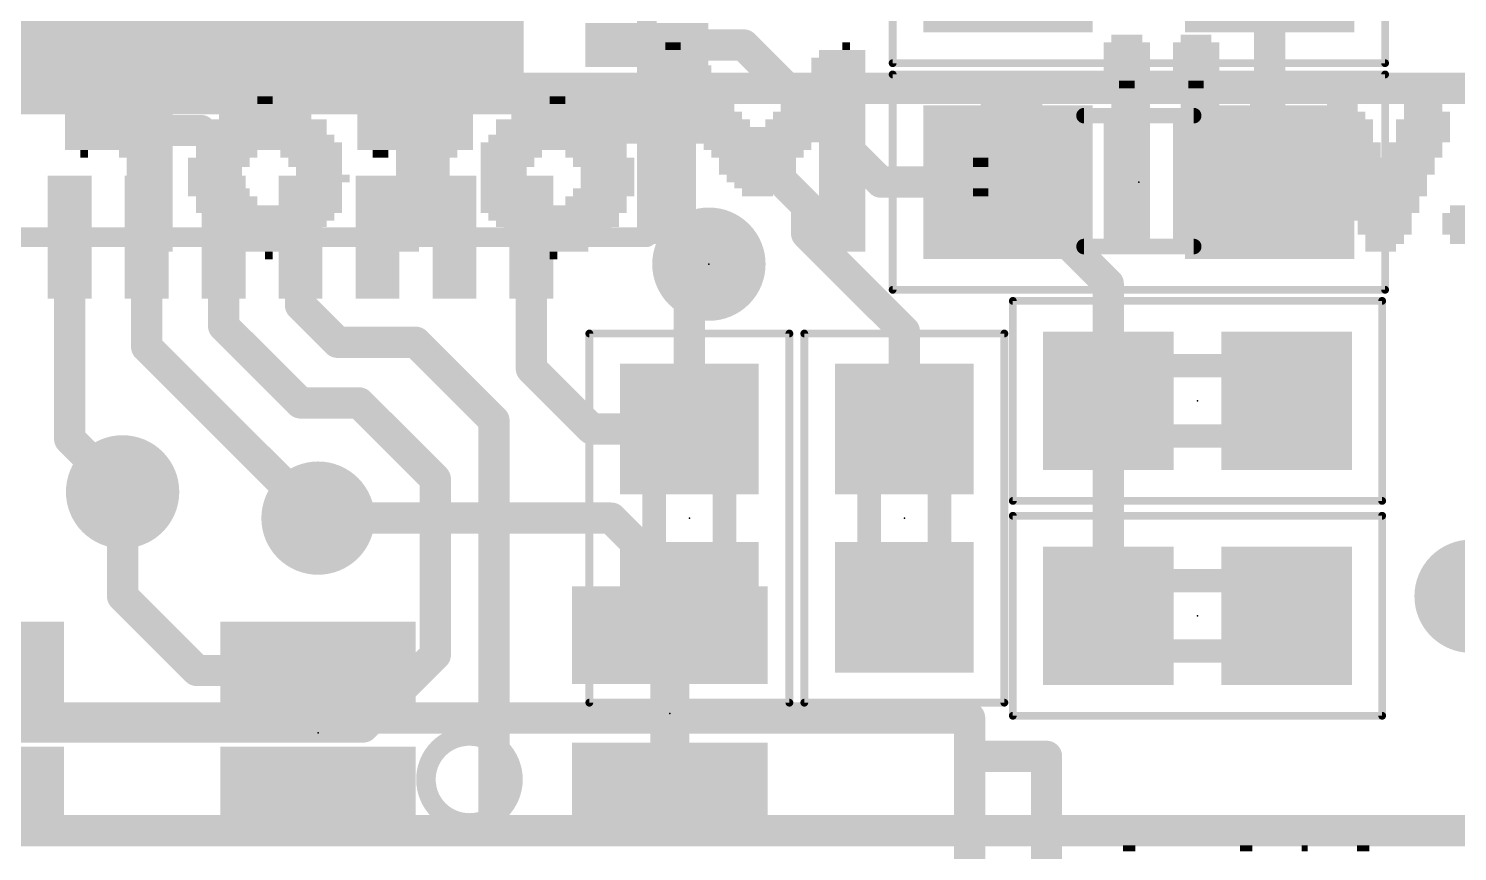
# Model space of a CAD drawing. Extents: x -28.1 to 58.5, y -25.8 to 33.8.
# Drawn here: x 10.18 to 19.47, y 5.33 to 10.68 of the extents above; entities that cross this region are included whole.
import ezdxf

# ---------------------------------------------------------------- set-up
doc = ezdxf.new("R2010")
doc.units = 0
for name, color, linetype in [('1', 12, 'CONTINUOUS'), ('16', 132, 'CONTINUOUS'), ('17', 110, 'CONTINUOUS'), ('18', 110, 'CONTINUOUS'), ('21', 253, 'CONTINUOUS'), ('22', 253, 'CONTINUOUS'), ('23', 53, 'CONTINUOUS'), ('24', 53, 'CONTINUOUS'), ('39', 12, 'CONTINUOUS'), ('41', 12, 'CONTINUOUS'), ('51', 253, 'CONTINUOUS')]:
    doc.layers.add(name, color=color, linetype=linetype)

# ---------------------------------------------------------------- blocks, each defined once
blk = doc.blocks.new('RECT')
blk.add_solid([(-0.5, -0.5), (0.5, -0.5), (-0.5, 0.5), (0.5, 0.5)])
blk = doc.blocks.new('ROUNDP')
at = {"const_width": 0.5}
blk.add_lwpolyline([(0, -0.25, 1), (0, 0.25, 1), (0, -0.25)], format="xyb", dxfattribs=at)
blk = doc.blocks.new('ROUNDV')
at = {"const_width": 0.5}
blk.add_lwpolyline([(0, -0.25, 1), (0, 0.25, 1), (0, -0.25)], format="xyb", dxfattribs=at)

msp = doc.modelspace()

# ---------------------------------------------------------------- linework, layer by layer
at = {"layer": '1', "const_width": 0.2032}
for points in [[(18.249, 11.1506), (18.249, 9.6774)], [(14.2014, 10.569), (14.831, 10.569)], [(14.831, 10.569), (15.7226, 9.6774)], [(14.2014, 10.069), (14.696, 10.069)], [(14.696, 10.069), (15.24, 9.525)], [(16.549, 9.6774), (15.7226, 9.6774)], [(16.549, 9.6774), (16.764, 9.6774)], [(16.764, 9.453), (16.764, 9.6774)], [(15.24, 9.525), (15.24, 9.343)], [(17.2, 9.017), (16.764, 9.453)], [(10.4514, 9.319), (10.4514, 8.0072)], [(10.9514, 9.319), (10.9514, 8.6066)], [(11.4514, 9.319), (11.4514, 8.7416)], [(11.9514, 9.319), (11.9514, 8.8766)], [(13.4514, 9.319), (13.4514, 8.4646)], [(15.875, 8.708), (15.24, 9.343)], [(14.605, 9.144), (14.478, 9.017)], [(14.478, 9.017), (14.478, 8.073)], [(17.2, 8.255), (17.2, 9.017)], [(11.9514, 8.8766), (12.192, 8.636)], [(11.4514, 8.7416), (11.9514, 8.2416)], [(12.192, 8.636), (12.7, 8.636)], [(12.7, 8.636), (13.208, 8.128)], [(15.875, 8.073), (15.875, 8.708)], [(10.9514, 8.6066), (12.065, 7.493)], [(13.4514, 8.4646), (13.843, 8.073)], [(17.2, 6.858), (17.2, 8.255)], [(11.9514, 8.2416), (12.3324, 8.2416)], [(12.3324, 8.2416), (12.827, 7.747)], [(13.208, 8.128), (13.208, 5.461)], [(14.478, 8.073), (13.843, 8.073)], [(10.4514, 8.0072), (10.795, 7.6636)], [(12.827, 7.747), (12.827, 6.604)], [(12.358, 6.135), (12.827, 6.604)], [(6.9342, 6.135), (12.358, 6.135)], [(7.366, 5.461), (13.208, 5.461)], [(20.955, 5.461), (13.208, 5.461)]]:
    msp.add_lwpolyline(points, dxfattribs=at)
at = {"layer": '1', "const_width": 0.1016}
for points in [[(14.2014, 10.6198, 1), (14.2014, 10.5182)], [(14.8669, 10.6049, 1), (14.7951, 10.5331)], [(14.831, 10.5182, 1), (14.831, 10.6198)], [(14.2014, 10.1198, 1), (14.2014, 10.0182)], [(14.7319, 10.1049, 1), (14.6601, 10.0331)], [(14.696, 10.0182, 1), (14.696, 10.1198)], [(15.7226, 9.7282, 1), (15.7226, 9.6266)], [(15.6867, 9.6415, 1), (15.7585, 9.7133)], [(16.549, 9.7282, 1), (16.549, 9.6266)], [(16.549, 9.6266, 1), (16.549, 9.7282)], [(16.8148, 9.6774, 1), (16.7132, 9.6774)], [(16.764, 9.6266, 1), (16.764, 9.7282)], [(18.1982, 9.6774, 1), (18.2998, 9.6774)], [(15.2908, 9.525, 1), (15.1892, 9.525)], [(15.2041, 9.4891, 1), (15.2759, 9.5609)], [(16.7999, 9.4889, 1), (16.7281, 9.4171)], [(16.7132, 9.453, 1), (16.8148, 9.453)], [(10.5022, 9.319, 1), (10.4006, 9.319)], [(11.0022, 9.319, 1), (10.9006, 9.319)], [(11.5022, 9.319, 1), (11.4006, 9.319)], [(12.0022, 9.319, 1), (11.9006, 9.319)], [(13.5022, 9.319, 1), (13.4006, 9.319)], [(15.2759, 9.3789, 1), (15.2041, 9.3071)], [(15.1892, 9.343, 1), (15.2908, 9.343)], [(14.6409, 9.1081, 1), (14.5691, 9.1799)], [(14.5288, 9.017, 1), (14.4272, 9.017)], [(14.4421, 9.0529, 1), (14.5139, 8.9811)], [(17.2508, 9.017, 1), (17.1492, 9.017)], [(17.1641, 8.9811, 1), (17.2359, 9.0529)], [(11.9873, 8.9125, 1), (11.9155, 8.8407)], [(11.9006, 8.8766, 1), (12.0022, 8.8766)], [(11.4873, 8.7775, 1), (11.4155, 8.7057)], [(11.4006, 8.7416, 1), (11.5022, 8.7416)], [(12.192, 8.6868, 1), (12.192, 8.5852)], [(12.7359, 8.6719, 1), (12.6641, 8.6001)], [(12.7, 8.5852, 1), (12.7, 8.6868)], [(15.9258, 8.708, 1), (15.8242, 8.708)], [(15.8391, 8.6721, 1), (15.9109, 8.7439)], [(10.9873, 8.6425, 1), (10.9155, 8.5707)], [(10.9006, 8.6066, 1), (11.0022, 8.6066)], [(12.1561, 8.6001, 1), (12.2279, 8.6719)], [(13.4873, 8.5005, 1), (13.4155, 8.4287)], [(13.4006, 8.4646, 1), (13.5022, 8.4646)], [(17.2508, 8.255, 1), (17.1492, 8.255)], [(11.9514, 8.2924, 1), (11.9514, 8.1908)], [(11.9155, 8.2057, 1), (11.9873, 8.2775)], [(12.3683, 8.2775, 1), (12.2965, 8.2057)], [(12.3324, 8.1908, 1), (12.3324, 8.2924)], [(17.1492, 8.255, 1), (17.2508, 8.255)], [(13.2588, 8.128, 1), (13.1572, 8.128)], [(13.1721, 8.0921, 1), (13.2439, 8.1639)], [(13.843, 8.1238, 1), (13.843, 8.0222)], [(14.478, 8.0222, 1), (14.478, 8.1238)], [(10.4873, 8.0431, 1), (10.4155, 7.9713)], [(13.8071, 8.0371, 1), (13.8789, 8.1089)], [(14.4272, 8.073, 1), (14.5288, 8.073)], [(15.8242, 8.073, 1), (15.9258, 8.073)], [(10.4006, 8.0072, 1), (10.5022, 8.0072)], [(12.8778, 7.747, 1), (12.7762, 7.747)], [(12.7911, 7.7111, 1), (12.8629, 7.7829)], [(10.7591, 7.6277, 1), (10.8309, 7.6995)], [(12.0291, 7.4571, 1), (12.1009, 7.5289)], [(17.1492, 6.858, 1), (17.2508, 6.858)], [(12.8629, 6.5681, 1), (12.7911, 6.6399)], [(12.7762, 6.604, 1), (12.8778, 6.604)], [(12.3221, 6.1709, 1), (12.3939, 6.0991)], [(12.358, 6.0842, 1), (12.358, 6.1858)], [(13.208, 5.5118, 1), (13.208, 5.4102)], [(13.1572, 5.461, 1), (13.2588, 5.461)], [(13.208, 5.4102, 1), (13.208, 5.5118)]]:
    msp.add_lwpolyline(points, format="xyb", dxfattribs=at)
at = {"layer": '16', "const_width": 0.2032}
for points in [[(5.334, 10.287), (21.082, 10.287)], [(10.795, 6.985), (10.795, 7.6636)], [(12.065, 7.493), (13.97, 7.493)], [(13.97, 7.493), (14.351, 7.112)], [(14.351, 7.112), (14.351, 6.731)], [(11.2776, 6.5024), (10.795, 6.985)], [(12.065, 6.5024), (11.2776, 6.5024)]]:
    msp.add_lwpolyline(points, dxfattribs=at)
at = {"layer": '16', "const_width": 0.1016}
for points in [[(10.8458, 7.6636, 1), (10.7442, 7.6636)], [(12.065, 7.5438, 1), (12.065, 7.4422)], [(14.0059, 7.5289, 1), (13.9341, 7.4571)], [(13.97, 7.4422, 1), (13.97, 7.5438)], [(14.4018, 7.112, 1), (14.3002, 7.112)], [(14.3151, 7.0761, 1), (14.3869, 7.1479)], [(10.8309, 7.0209, 1), (10.7591, 6.9491)], [(10.7442, 6.985, 1), (10.8458, 6.985)], [(14.3002, 6.731, 1), (14.4018, 6.731)], [(11.2776, 6.5532, 1), (11.2776, 6.4516)], [(12.065, 6.4516, 1), (12.065, 6.5532)], [(11.2417, 6.4665, 1), (11.3135, 6.5383)]]:
    msp.add_lwpolyline(points, format="xyb", dxfattribs=at)
at = {"layer": '21'}
for points, const_width in [([(14.2014, 9.719), (14.2014, 9.319)], 0.127), ([(14.2014, 9.319), (13.8014, 9.319)], 0.127), ([(9.299, 6.194), (16.299, 6.194)], 0.2032), ([(16.299, 6.194), (16.299, -0.006)], 0.2032)]:
    msp.add_lwpolyline(points, dxfattribs=dict(at, const_width=const_width))
for points, const_width in [([(14.2332, 9.719, 1), (14.1697, 9.719)], 0.0635), ([(13.8014, 9.3508, 1), (13.8014, 9.2873)], 0.0635), ([(14.2014, 9.2873, 1), (14.2014, 9.3508)], 0.0635), ([(14.1697, 9.319, 1), (14.2332, 9.319)], 0.0635), ([(16.3498, 6.194, 1), (16.2482, 6.194)], 0.1016), ([(16.299, 6.1432, 1), (16.299, 6.2448)], 0.1016)]:
    msp.add_lwpolyline(points, format="xyb", dxfattribs=dict(at, const_width=const_width))
at = {"layer": '23'}
for p in [(17.399, 9.6774), (14.605, 9.144), (17.78, 8.255), (14.478, 7.493), (15.875, 7.493), (17.78, 6.858)]:
    msp.add_point(p, dxfattribs=at)
at = {"layer": '24'}
for p in [(14.351, 6.223), (12.065, 6.096)]:
    msp.add_point(p, dxfattribs=at)
at = {"layer": '39', "const_width": 0.0508}
for points in [[(15.799, 10.4506), (15.799, 11.8506)], [(18.999, 11.8506), (18.999, 10.4506)], [(18.999, 10.4506), (15.799, 10.4506)], [(15.799, 10.3774), (18.999, 10.3774)], [(15.799, 8.9774), (15.799, 10.3774)], [(18.999, 10.3774), (18.999, 8.9774)], [(18.999, 8.9774), (15.799, 8.9774)], [(16.58, 8.905), (18.98, 8.905)], [(16.58, 7.605), (16.58, 8.905)], [(18.98, 8.905), (18.98, 7.605)], [(13.828, 6.293), (13.828, 8.693)], [(13.828, 8.693), (15.128, 8.693)], [(15.128, 8.693), (15.128, 6.293)], [(15.225, 6.293), (15.225, 8.693)], [(15.225, 8.693), (16.525, 8.693)], [(16.525, 8.693), (16.525, 6.293)], [(18.98, 7.605), (16.58, 7.605)], [(16.58, 7.508), (18.98, 7.508)], [(16.58, 6.208), (16.58, 7.508)], [(18.98, 7.508), (18.98, 6.208)], [(15.128, 6.293), (13.828, 6.293)], [(16.525, 6.293), (15.225, 6.293)], [(18.98, 6.208), (16.58, 6.208)]]:
    msp.add_lwpolyline(points, dxfattribs=at)
at = {"layer": '39', "const_width": 0.0254}
for points in [[(15.799, 10.4633, 1), (15.799, 10.4379)], [(15.7863, 10.4506, 1), (15.8117, 10.4506)], [(15.799, 10.3901, 1), (15.799, 10.3647)], [(15.8117, 10.3774, 1), (15.7863, 10.3774)], [(18.9863, 10.4506, 1), (19.0117, 10.4506)], [(19.0117, 10.3774, 1), (18.9863, 10.3774)], [(18.999, 10.4379, 1), (18.999, 10.4633)], [(18.999, 10.3647, 1), (18.999, 10.3901)], [(15.799, 8.9901, 1), (15.799, 8.9647)], [(15.7863, 8.9774, 1), (15.8117, 8.9774)], [(16.58, 8.9177, 1), (16.58, 8.8923)], [(16.5927, 8.905, 1), (16.5673, 8.905)], [(18.9927, 8.905, 1), (18.9673, 8.905)], [(18.98, 8.8923, 1), (18.98, 8.9177)], [(18.9863, 8.9774, 1), (19.0117, 8.9774)], [(18.999, 8.9647, 1), (18.999, 8.9901)], [(13.8407, 8.693, 1), (13.8153, 8.693)], [(13.828, 8.7057, 1), (13.828, 8.6803)], [(15.1407, 8.693, 1), (15.1153, 8.693)], [(15.128, 8.6803, 1), (15.128, 8.7057)], [(15.2377, 8.693, 1), (15.2123, 8.693)], [(15.225, 8.7057, 1), (15.225, 8.6803)], [(16.5377, 8.693, 1), (16.5123, 8.693)], [(16.525, 8.6803, 1), (16.525, 8.7057)], [(16.58, 7.6177, 1), (16.58, 7.5923)], [(16.5673, 7.605, 1), (16.5927, 7.605)], [(18.9673, 7.605, 1), (18.9927, 7.605)], [(18.98, 7.5923, 1), (18.98, 7.6177)], [(16.58, 7.5207, 1), (16.58, 7.4953)], [(16.5927, 7.508, 1), (16.5673, 7.508)], [(18.9927, 7.508, 1), (18.9673, 7.508)], [(18.98, 7.4953, 1), (18.98, 7.5207)], [(13.828, 6.3057, 1), (13.828, 6.2803)], [(15.128, 6.2803, 1), (15.128, 6.3057)], [(15.225, 6.3057, 1), (15.225, 6.2803)], [(16.525, 6.2803, 1), (16.525, 6.3057)], [(13.8153, 6.293, 1), (13.8407, 6.293)], [(15.1153, 6.293, 1), (15.1407, 6.293)], [(15.2123, 6.293, 1), (15.2377, 6.293)], [(16.5123, 6.293, 1), (16.5377, 6.293)], [(16.58, 6.2207, 1), (16.58, 6.1953)], [(18.98, 6.1953, 1), (18.98, 6.2207)], [(16.5673, 6.208, 1), (16.5927, 6.208)], [(18.9673, 6.208, 1), (18.9927, 6.208)]]:
    msp.add_lwpolyline(points, format="xyb", dxfattribs=at)
at = {"layer": '41', "const_width": 0.2032}
msp.add_lwpolyline([(11.303, 10.0127), (11.049, 10.0127)], dxfattribs=at)
at = {"layer": '41', "const_width": 0.1016}
for points in [[(11.049, 10.0635, 1), (11.049, 9.9619)], [(11.303, 9.9619, 1), (11.303, 10.0635)]]:
    msp.add_lwpolyline(points, format="xyb", dxfattribs=at)
at = {"layer": '51'}
for points, const_width in [([(14.2014, 9.319), (14.2014, 15.319)], 0.127), ([(17.043, 10.1094), (17.755, 10.1094)], 0.1016), ([(8.2014, 9.319), (14.2014, 9.319)], 0.127), ([(17.043, 9.2584), (17.755, 9.2584)], 0.1016), ([(17.5096, 8.4836), (18.0504, 8.4836)], 0.1524), ([(18.0504, 8.0264), (17.5096, 8.0264)], 0.1524), ([(14.2494, 7.2226), (14.2494, 7.7634)], 0.1524), ([(14.7066, 7.7634), (14.7066, 7.2226)], 0.1524), ([(15.6464, 7.2226), (15.6464, 7.7634)], 0.1524), ([(16.1036, 7.7634), (16.1036, 7.2226)], 0.1524), ([(17.5096, 7.0866), (18.0504, 7.0866)], 0.1524), ([(18.0504, 6.6294), (17.5096, 6.6294)], 0.1524), ([(16.299, 5.944), (16.799, 5.944)], 0.2032), ([(16.799, 5.944), (16.799, 4.944)], 0.2032)]:
    msp.add_lwpolyline(points, dxfattribs=dict(at, const_width=const_width))
for points, const_width in [([(17.043, 10.1348, 1), (17.043, 10.084)], 0.0508), ([(17.755, 10.084, 1), (17.755, 10.1348)], 0.0508), ([(14.2014, 9.2873, 1), (14.2014, 9.3508)], 0.0635), ([(14.1697, 9.319, 1), (14.2332, 9.319)], 0.0635), ([(17.043, 9.2838, 1), (17.043, 9.233)], 0.0508), ([(17.755, 9.233, 1), (17.755, 9.2838)], 0.0508), ([(17.5096, 8.5217, 1), (17.5096, 8.4455)], 0.0762), ([(18.0504, 8.4455, 1), (18.0504, 8.5217)], 0.0762), ([(17.5096, 8.0645, 1), (17.5096, 7.9883)], 0.0762), ([(18.0504, 7.9883, 1), (18.0504, 8.0645)], 0.0762), ([(14.2875, 7.7634, 1), (14.2113, 7.7634)], 0.0762), ([(14.7447, 7.7634, 1), (14.6685, 7.7634)], 0.0762), ([(15.6845, 7.7634, 1), (15.6083, 7.7634)], 0.0762), ([(16.1417, 7.7634, 1), (16.0655, 7.7634)], 0.0762), ([(14.2113, 7.2226, 1), (14.2875, 7.2226)], 0.0762), ([(14.6685, 7.2226, 1), (14.7447, 7.2226)], 0.0762), ([(15.6083, 7.2226, 1), (15.6845, 7.2226)], 0.0762), ([(16.0655, 7.2226, 1), (16.1417, 7.2226)], 0.0762), ([(17.5096, 7.1247, 1), (17.5096, 7.0485)], 0.0762), ([(18.0504, 7.0485, 1), (18.0504, 7.1247)], 0.0762), ([(17.5096, 6.6675, 1), (17.5096, 6.5913)], 0.0762), ([(18.0504, 6.5913, 1), (18.0504, 6.6675)], 0.0762), ([(13.049, 5.5112, 1), (13.049, 6.0768, 1), (13.049, 5.5112)], 0.127), ([(16.299, 5.9948, 1), (16.299, 5.8932)], 0.1016), ([(16.8498, 5.944, 1), (16.7482, 5.944)], 0.1016), ([(16.799, 5.8932, 1), (16.799, 5.9948)], 0.1016)]:
    msp.add_lwpolyline(points, format="xyb", dxfattribs=dict(at, const_width=const_width))

# ---------------------------------------------------------------- block references
at = {"layer": '1'}
for p, xscale, yscale, rotation in [((11.2014, 12.319), 4.4, 4.4, 180), ((14.2014, 10.569), 0.8, 0.2846, 180), ((14.2014, 10.069), 0.8, 0.2846, 180), ((10.4514, 9.319), 0.8, 0.2846, 90), ((10.9514, 9.319), 0.8, 0.2846, 90), ((11.4514, 9.319), 0.8, 0.2846, 90), ((11.9514, 9.319), 0.8, 0.2846, 90), ((12.4514, 9.319), 0.8, 0.2846, 90), ((12.9514, 9.319), 0.8, 0.2846, 90), ((13.4514, 9.319), 0.8, 0.2846, 90), ((14.478, 8.073), 0.85, 0.9, 270), ((15.875, 8.073), 0.85, 0.9, 270), ((14.478, 6.913), 0.85, 0.9, 270), ((15.875, 6.913), 0.85, 0.9, 270)]:
    msp.add_blockref('RECT', p, dxfattribs=dict(at, xscale=xscale, yscale=yscale, rotation=rotation))
at = {"layer": '1', "xscale": 1.1}
for p in [(16.549, 11.1506), (18.249, 11.1506), (16.549, 9.6774), (18.249, 9.6774)]:
    msp.add_blockref('RECT', p, dxfattribs=at)
at = {"layer": '1', "xscale": 0.85, "yscale": 0.9}
for p in [(17.2, 8.255), (18.36, 8.255), (17.2, 6.858), (18.36, 6.858)]:
    msp.add_blockref('RECT', p, dxfattribs=at)
at = {"layer": '16', "rotation": 90}
for p, xscale, yscale in [((14.351, 6.731), 0.635, 1.27), ((9.779, 6.5024), 0.635, 1.27), ((12.065, 6.5024), 0.635, 1.27), ((14.351, 6.223), 0.4064, 0.254), ((9.779, 5.6896), 0.635, 1.27), ((12.065, 5.6896), 0.635, 1.27), ((14.351, 5.715), 0.635, 1.27)]:
    msp.add_blockref('RECT', p, dxfattribs=dict(at, xscale=xscale, yscale=yscale))
at = {"layer": '17', "xscale": 0.7366, "yscale": 0.7366}
msp.add_blockref('ROUNDP', (14.605, 9.144), dxfattribs=at)
msp.add_blockref('ROUNDP', (14.605, 9.144), dxfattribs=at)
at = {"layer": '18', "xscale": 0.7366, "yscale": 0.7366}
for p in [(10.795, 7.6636), (10.795, 7.6636), (12.065, 7.493), (12.065, 7.493), (19.558, 6.985), (19.558, 6.985)]:
    msp.add_blockref('ROUNDV', p, dxfattribs=at)
at = {"layer": '21', "yscale": 0.04}
for p, xscale in [((17.336, 5.346), 0.08), ((18.096, 5.346), 0.08), ((18.476, 5.346), 0.04), ((18.856, 5.346), 0.08)]:
    msp.add_blockref('RECT', p, dxfattribs=dict(at, xscale=xscale))
at = {"layer": '22', "rotation": 180}
for p, xscale, yscale in [((14.371, 10.561), 0.1, 0.05), ((15.496, 10.561), 0.05, 0.05), ((17.321, 10.561), 0.3, 0.05), ((17.321, 10.611), 0.2, 0.05), ((17.771, 10.561), 0.3, 0.05), ((17.771, 10.611), 0.2, 0.05), ((12.746, 10.511), 0.15, 0.05), ((14.371, 10.511), 0.3, 0.05), ((15.471, 10.511), 0.3, 0.05), ((17.321, 10.511), 0.3, 0.05), ((17.771, 10.511), 0.3, 0.05), ((12.746, 10.411), 0.35, 0.05), ((12.746, 10.461), 0.25, 0.05), ((14.396, 10.461), 0.35, 0.05), ((14.421, 10.411), 0.4, 0.05), ((15.446, 10.461), 0.35, 0.05), ((15.446, 10.411), 0.35, 0.05), ((17.321, 10.461), 0.3, 0.05), ((17.321, 10.411), 0.3, 0.05), ((17.771, 10.461), 0.3, 0.05), ((17.771, 10.411), 0.3, 0.05), ((12.746, 10.361), 0.35, 0.05), ((12.746, 10.311), 0.35, 0.05), ((14.421, 10.361), 0.4, 0.05), ((14.446, 10.311), 0.45, 0.05), ((15.396, 10.311), 0.45, 0.05), ((15.421, 10.361), 0.4, 0.05), ((17.321, 10.361), 0.3, 0.05), ((17.321, 10.311), 0.1, 0.05), ((17.771, 10.361), 0.3, 0.05), ((17.771, 10.311), 0.1, 0.05), ((11.721, 10.211), 0.1, 0.05), ((12.746, 10.261), 0.35, 0.05), ((12.746, 10.211), 0.35, 0.05), ((13.621, 10.211), 0.1, 0.05), ((14.471, 10.261), 0.5, 0.05), ((14.496, 10.211), 0.55, 0.05), ((15.346, 10.211), 0.55, 0.05), ((15.371, 10.261), 0.5, 0.05), ((10.771, 10.111), 0.7, 0.05), ((10.596, 10.161), 0.25, 0.05), ((10.996, 10.161), 0.25, 0.05), ((11.721, 10.111), 0.6, 0.05), ((11.746, 10.161), 0.45, 0.05), ((12.696, 10.111), 0.75, 0.05), ((12.696, 10.161), 0.65, 0.05), ((13.621, 10.111), 0.6, 0.05), ((13.596, 10.161), 0.45, 0.05), ((14.496, 10.161), 0.55, 0.05), ((14.521, 10.111), 0.6, 0.05), ((15.321, 10.111), 0.6, 0.05), ((15.346, 10.161), 0.55, 0.05), ((16.571, 10.111), 0.6, 0.05), ((16.571, 10.161), 0.4, 0.05), ((17.321, 10.111), 0.3, 0.05), ((17.346, 10.161), 0.25, 0.05), ((17.771, 10.111), 0.3, 0.05), ((17.796, 10.161), 0.25, 0.05), ((18.221, 10.111), 0.3, 0.05), ((18.221, 10.161), 0.2, 0.05), ((18.721, 10.111), 0.3, 0.05), ((18.721, 10.161), 0.2, 0.05), ((19.246, 10.161), 0.25, 0.05), ((19.271, 10.111), 0.3, 0.05), ((10.771, 10.061), 0.7, 0.05), ((10.771, 10.011), 0.7, 0.05), ((11.721, 10.011), 0.8, 0.05), ((11.746, 10.061), 0.75, 0.05), ((12.696, 10.061), 0.75, 0.05), ((12.696, 10.011), 0.75, 0.05), ((13.596, 10.061), 0.75, 0.05), ((13.621, 10.011), 0.8, 0.05), ((14.546, 10.061), 0.65, 0.05), ((14.921, 10.011), 1.4, 0.05), ((15.296, 10.061), 0.65, 0.05), ((16.571, 10.061), 0.7, 0.05), ((16.596, 10.011), 0.75, 0.05), ((17.321, 10.061), 0.3, 0.05), ((17.321, 10.011), 0.3, 0.05), ((17.771, 10.061), 0.3, 0.05), ((17.771, 10.011), 0.3, 0.05), ((18.196, 10.061), 0.35, 0.05), ((18.221, 10.011), 0.4, 0.05), ((18.746, 10.061), 0.35, 0.05), ((18.746, 10.011), 0.35, 0.05), ((19.246, 10.061), 0.35, 0.05), ((19.246, 10.011), 0.35, 0.05), ((10.771, 9.961), 0.7, 0.05), ((10.771, 9.911), 0.7, 0.05), ((11.746, 9.911), 0.95, 0.05), ((11.746, 9.961), 0.85, 0.05), ((12.696, 9.961), 0.75, 0.05), ((12.696, 9.911), 0.75, 0.05), ((13.596, 9.911), 0.95, 0.05), ((13.596, 9.961), 0.85, 0.05), ((14.921, 9.961), 1.4, 0.05), ((14.371, 9.911), 0.3, 0.05), ((14.921, 9.911), 0.7, 0.05), ((15.471, 9.911), 0.3, 0.05), ((16.596, 9.961), 0.75, 0.05), ((16.621, 9.911), 0.8, 0.05), ((17.321, 9.961), 0.3, 0.05), ((17.321, 9.911), 0.3, 0.05), ((17.771, 9.961), 0.3, 0.05), ((17.771, 9.911), 0.3, 0.05), ((18.246, 9.961), 0.35, 0.05), ((18.246, 9.911), 0.35, 0.05), ((18.721, 9.961), 0.4, 0.05), ((18.746, 9.911), 0.45, 0.05), ((19.196, 9.911), 0.35, 0.05), ((19.246, 9.961), 0.35, 0.05), ((10.546, 9.861), 0.05, 0.05), ((10.946, 9.861), 0.35, 0.05), ((11.471, 9.861), 0.4, 0.05), ((12.021, 9.861), 0.4, 0.05), ((12.471, 9.861), 0.1, 0.05), ((12.771, 9.861), 0.4, 0.05), ((13.321, 9.861), 0.4, 0.05), ((13.871, 9.861), 0.4, 0.05), ((14.371, 9.861), 0.3, 0.05), ((14.921, 9.861), 0.6, 0.05), ((15.471, 9.861), 0.3, 0.05), ((16.396, 9.861), 0.25, 0.05), ((16.821, 9.861), 0.4, 0.05), ((17.321, 9.861), 0.3, 0.05), ((17.771, 9.861), 0.3, 0.05), ((18.546, 9.861), 0.85, 0.05), ((19.196, 9.861), 0.35, 0.05), ((10.971, 9.806), 0.3, 0.06), ((10.971, 9.751), 0.3, 0.05), ((11.421, 9.806), 0.4, 0.06), ((11.396, 9.751), 0.35, 0.05), ((12.046, 9.806), 0.35, 0.06), ((12.071, 9.751), 0.3, 0.05), ((12.746, 9.806), 0.35, 0.06), ((12.746, 9.751), 0.35, 0.05), ((13.296, 9.806), 0.35, 0.06), ((13.271, 9.751), 0.3, 0.05), ((13.921, 9.806), 0.4, 0.06), ((13.946, 9.751), 0.35, 0.05), ((14.371, 9.806), 0.3, 0.06), ((14.371, 9.751), 0.3, 0.05), ((14.921, 9.806), 0.5, 0.06), ((14.921, 9.751), 0.5, 0.05), ((15.471, 9.806), 0.3, 0.06), ((15.471, 9.751), 0.3, 0.05), ((16.371, 9.806), 0.1, 0.06), ((16.871, 9.806), 0.4, 0.06), ((16.896, 9.751), 0.35, 0.05), ((17.321, 9.806), 0.3, 0.06), ((17.321, 9.751), 0.3, 0.05), ((17.771, 9.806), 0.3, 0.06), ((17.771, 9.751), 0.3, 0.05), ((18.721, 9.806), 1.2, 0.06), ((18.746, 9.751), 1.15, 0.05), ((10.971, 9.701), 0.3, 0.05), ((10.971, 9.661), 0.3, 0.05), ((11.396, 9.701), 0.35, 0.05), ((11.396, 9.661), 0.35, 0.05), ((12.096, 9.701), 0.35, 0.05), ((12.071, 9.661), 0.3, 0.05), ((12.746, 9.701), 0.35, 0.05), ((12.746, 9.661), 0.35, 0.05), ((13.271, 9.701), 0.3, 0.05), ((13.296, 9.661), 0.35, 0.05), ((13.946, 9.701), 0.35, 0.05), ((13.946, 9.661), 0.35, 0.05), ((14.371, 9.701), 0.3, 0.05), ((14.371, 9.661), 0.3, 0.05), ((14.921, 9.701), 0.4, 0.05), ((14.921, 9.661), 0.3, 0.05), ((15.471, 9.701), 0.3, 0.05), ((15.471, 9.661), 0.3, 0.05), ((16.896, 9.701), 0.35, 0.05), ((16.896, 9.661), 0.35, 0.05), ((17.321, 9.701), 0.3, 0.05), ((17.321, 9.661), 0.3, 0.05), ((17.771, 9.701), 0.3, 0.05), ((17.771, 9.661), 0.3, 0.05), ((18.721, 9.701), 1.1, 0.05), ((18.721, 9.661), 1.1, 0.05), ((10.971, 9.611), 0.3, 0.05), ((10.971, 9.556), 0.3, 0.06), ((11.421, 9.611), 0.4, 0.05), ((11.471, 9.556), 0.4, 0.06), ((12.021, 9.556), 0.4, 0.06), ((12.046, 9.611), 0.35, 0.05), ((12.746, 9.611), 0.35, 0.05), ((12.746, 9.556), 0.35, 0.06), ((13.296, 9.611), 0.35, 0.05), ((13.321, 9.556), 0.4, 0.06), ((13.871, 9.556), 0.4, 0.06), ((13.921, 9.611), 0.4, 0.05), ((14.371, 9.611), 0.3, 0.05), ((14.371, 9.556), 0.3, 0.06), ((14.921, 9.611), 0.2, 0.05), ((15.471, 9.611), 0.3, 0.05), ((15.471, 9.556), 0.3, 0.06), ((16.396, 9.556), 0.25, 0.06), ((16.371, 9.611), 0.1, 0.05), ((16.821, 9.556), 0.4, 0.06), ((16.871, 9.611), 0.4, 0.05), ((17.321, 9.611), 0.3, 0.05), ((17.321, 9.556), 0.3, 0.06), ((17.771, 9.611), 0.3, 0.05), ((17.771, 9.556), 0.3, 0.06), ((18.746, 9.611), 1.05, 0.05), ((18.471, 9.556), 0.5, 0.06), ((18.996, 9.556), 0.45, 0.06), ((10.971, 9.501), 0.3, 0.05), ((10.971, 9.451), 0.3, 0.05), ((11.746, 9.501), 0.95, 0.05), ((11.746, 9.451), 0.85, 0.05), ((12.646, 9.501), 0.55, 0.05), ((12.621, 9.451), 0.5, 0.05), ((13.596, 9.501), 0.95, 0.05), ((13.596, 9.451), 0.85, 0.05), ((14.371, 9.501), 0.3, 0.05), ((14.371, 9.451), 0.3, 0.05), ((15.471, 9.501), 0.3, 0.05), ((15.471, 9.451), 0.3, 0.05), ((16.621, 9.501), 0.8, 0.05), ((16.596, 9.451), 0.75, 0.05), ((17.321, 9.501), 0.3, 0.05), ((17.321, 9.451), 0.3, 0.05), ((17.771, 9.501), 0.3, 0.05), ((17.771, 9.451), 0.3, 0.05), ((18.471, 9.501), 0.4, 0.05), ((18.471, 9.451), 0.4, 0.05), ((18.996, 9.501), 0.45, 0.05), ((18.971, 9.451), 0.4, 0.05), ((20.021, 9.451), 1.3, 0.05), ((20.071, 9.501), 1.3, 0.05), ((10.971, 9.411), 0.3, 0.05), ((10.971, 9.361), 0.3, 0.05), ((11.721, 9.411), 0.8, 0.05), ((11.721, 9.361), 0.7, 0.05), ((12.621, 9.411), 0.5, 0.05), ((12.621, 9.361), 0.5, 0.05), ((13.621, 9.411), 0.8, 0.05), ((13.621, 9.361), 0.7, 0.05), ((14.371, 9.411), 0.3, 0.05), ((14.371, 9.361), 0.3, 0.05), ((15.471, 9.411), 0.3, 0.05), ((15.471, 9.361), 0.3, 0.05), ((16.596, 9.411), 0.75, 0.05), ((16.571, 9.361), 0.7, 0.05), ((17.321, 9.411), 0.3, 0.05), ((17.321, 9.361), 0.3, 0.05), ((17.771, 9.411), 0.3, 0.05), ((17.771, 9.361), 0.3, 0.05), ((18.471, 9.411), 0.4, 0.05), ((18.471, 9.361), 0.3, 0.05), ((18.996, 9.411), 0.35, 0.05), ((18.996, 9.361), 0.35, 0.05), ((19.996, 9.411), 1.25, 0.05), ((19.971, 9.361), 1.2, 0.05), ((10.971, 9.306), 0.3, 0.06), ((11.721, 9.306), 0.6, 0.06), ((12.596, 9.306), 0.45, 0.06), ((13.621, 9.306), 0.6, 0.06), ((14.371, 9.306), 0.3, 0.06), ((15.471, 9.306), 0.3, 0.06), ((16.546, 9.306), 0.55, 0.06), ((17.321, 9.306), 0.3, 0.06), ((17.771, 9.306), 0.3, 0.06), ((18.471, 9.306), 0.3, 0.06), ((18.996, 9.306), 0.25, 0.06), ((19.571, 9.306), 0.3, 0.06), ((10.996, 9.251), 0.25, 0.05), ((11.746, 9.251), 0.45, 0.05), ((11.746, 9.201), 0.05, 0.05), ((12.571, 9.251), 0.3, 0.05), ((13.596, 9.251), 0.45, 0.05), ((13.596, 9.201), 0.05, 0.05), ((14.371, 9.251), 0.2, 0.05), ((15.496, 9.251), 0.25, 0.05), ((16.571, 9.251), 0.4, 0.05), ((17.346, 9.251), 0.25, 0.05), ((17.796, 9.251), 0.25, 0.05), ((18.471, 9.251), 0.2, 0.05), ((18.971, 9.251), 0.2, 0.05)]:
    msp.add_blockref('RECT', p, dxfattribs=dict(at, xscale=xscale, yscale=yscale))
at = {"layer": '51'}
for p, xscale, yscale in [((14.0014, 10.569), 0.4, 0.24), ((14.0014, 10.069), 0.4, 0.24), ((16.8109, 9.6825), 0.5001, 0.95), ((17.9793, 9.6825), 0.5001, 0.95), ((17.376, 8.255), 0.3, 0.6096), ((18.1888, 8.255), 0.3, 0.6096), ((17.376, 6.858), 0.3, 0.6096), ((18.1888, 6.858), 0.3, 0.6096)]:
    msp.add_blockref('RECT', p, dxfattribs=dict(at, xscale=xscale, yscale=yscale))
for p, xscale, yscale, rotation in [((10.4514, 9.519), 0.4, 0.24, 90), ((10.9514, 9.519), 0.4, 0.24, 90), ((11.4514, 9.519), 0.4, 0.24, 90), ((11.9514, 9.519), 0.4, 0.24, 90), ((12.4514, 9.519), 0.4, 0.24, 90), ((12.9514, 9.519), 0.4, 0.24, 90), ((13.4514, 9.519), 0.4, 0.24, 90), ((14.478, 7.897), 0.3, 0.6096, 270), ((15.875, 7.897), 0.3, 0.6096, 270), ((14.478, 7.0842), 0.3, 0.6096, 270), ((15.875, 7.0842), 0.3, 0.6096, 270)]:
    msp.add_blockref('RECT', p, dxfattribs=dict(at, xscale=xscale, yscale=yscale, rotation=rotation))

doc.saveas('drawing.dxf')
